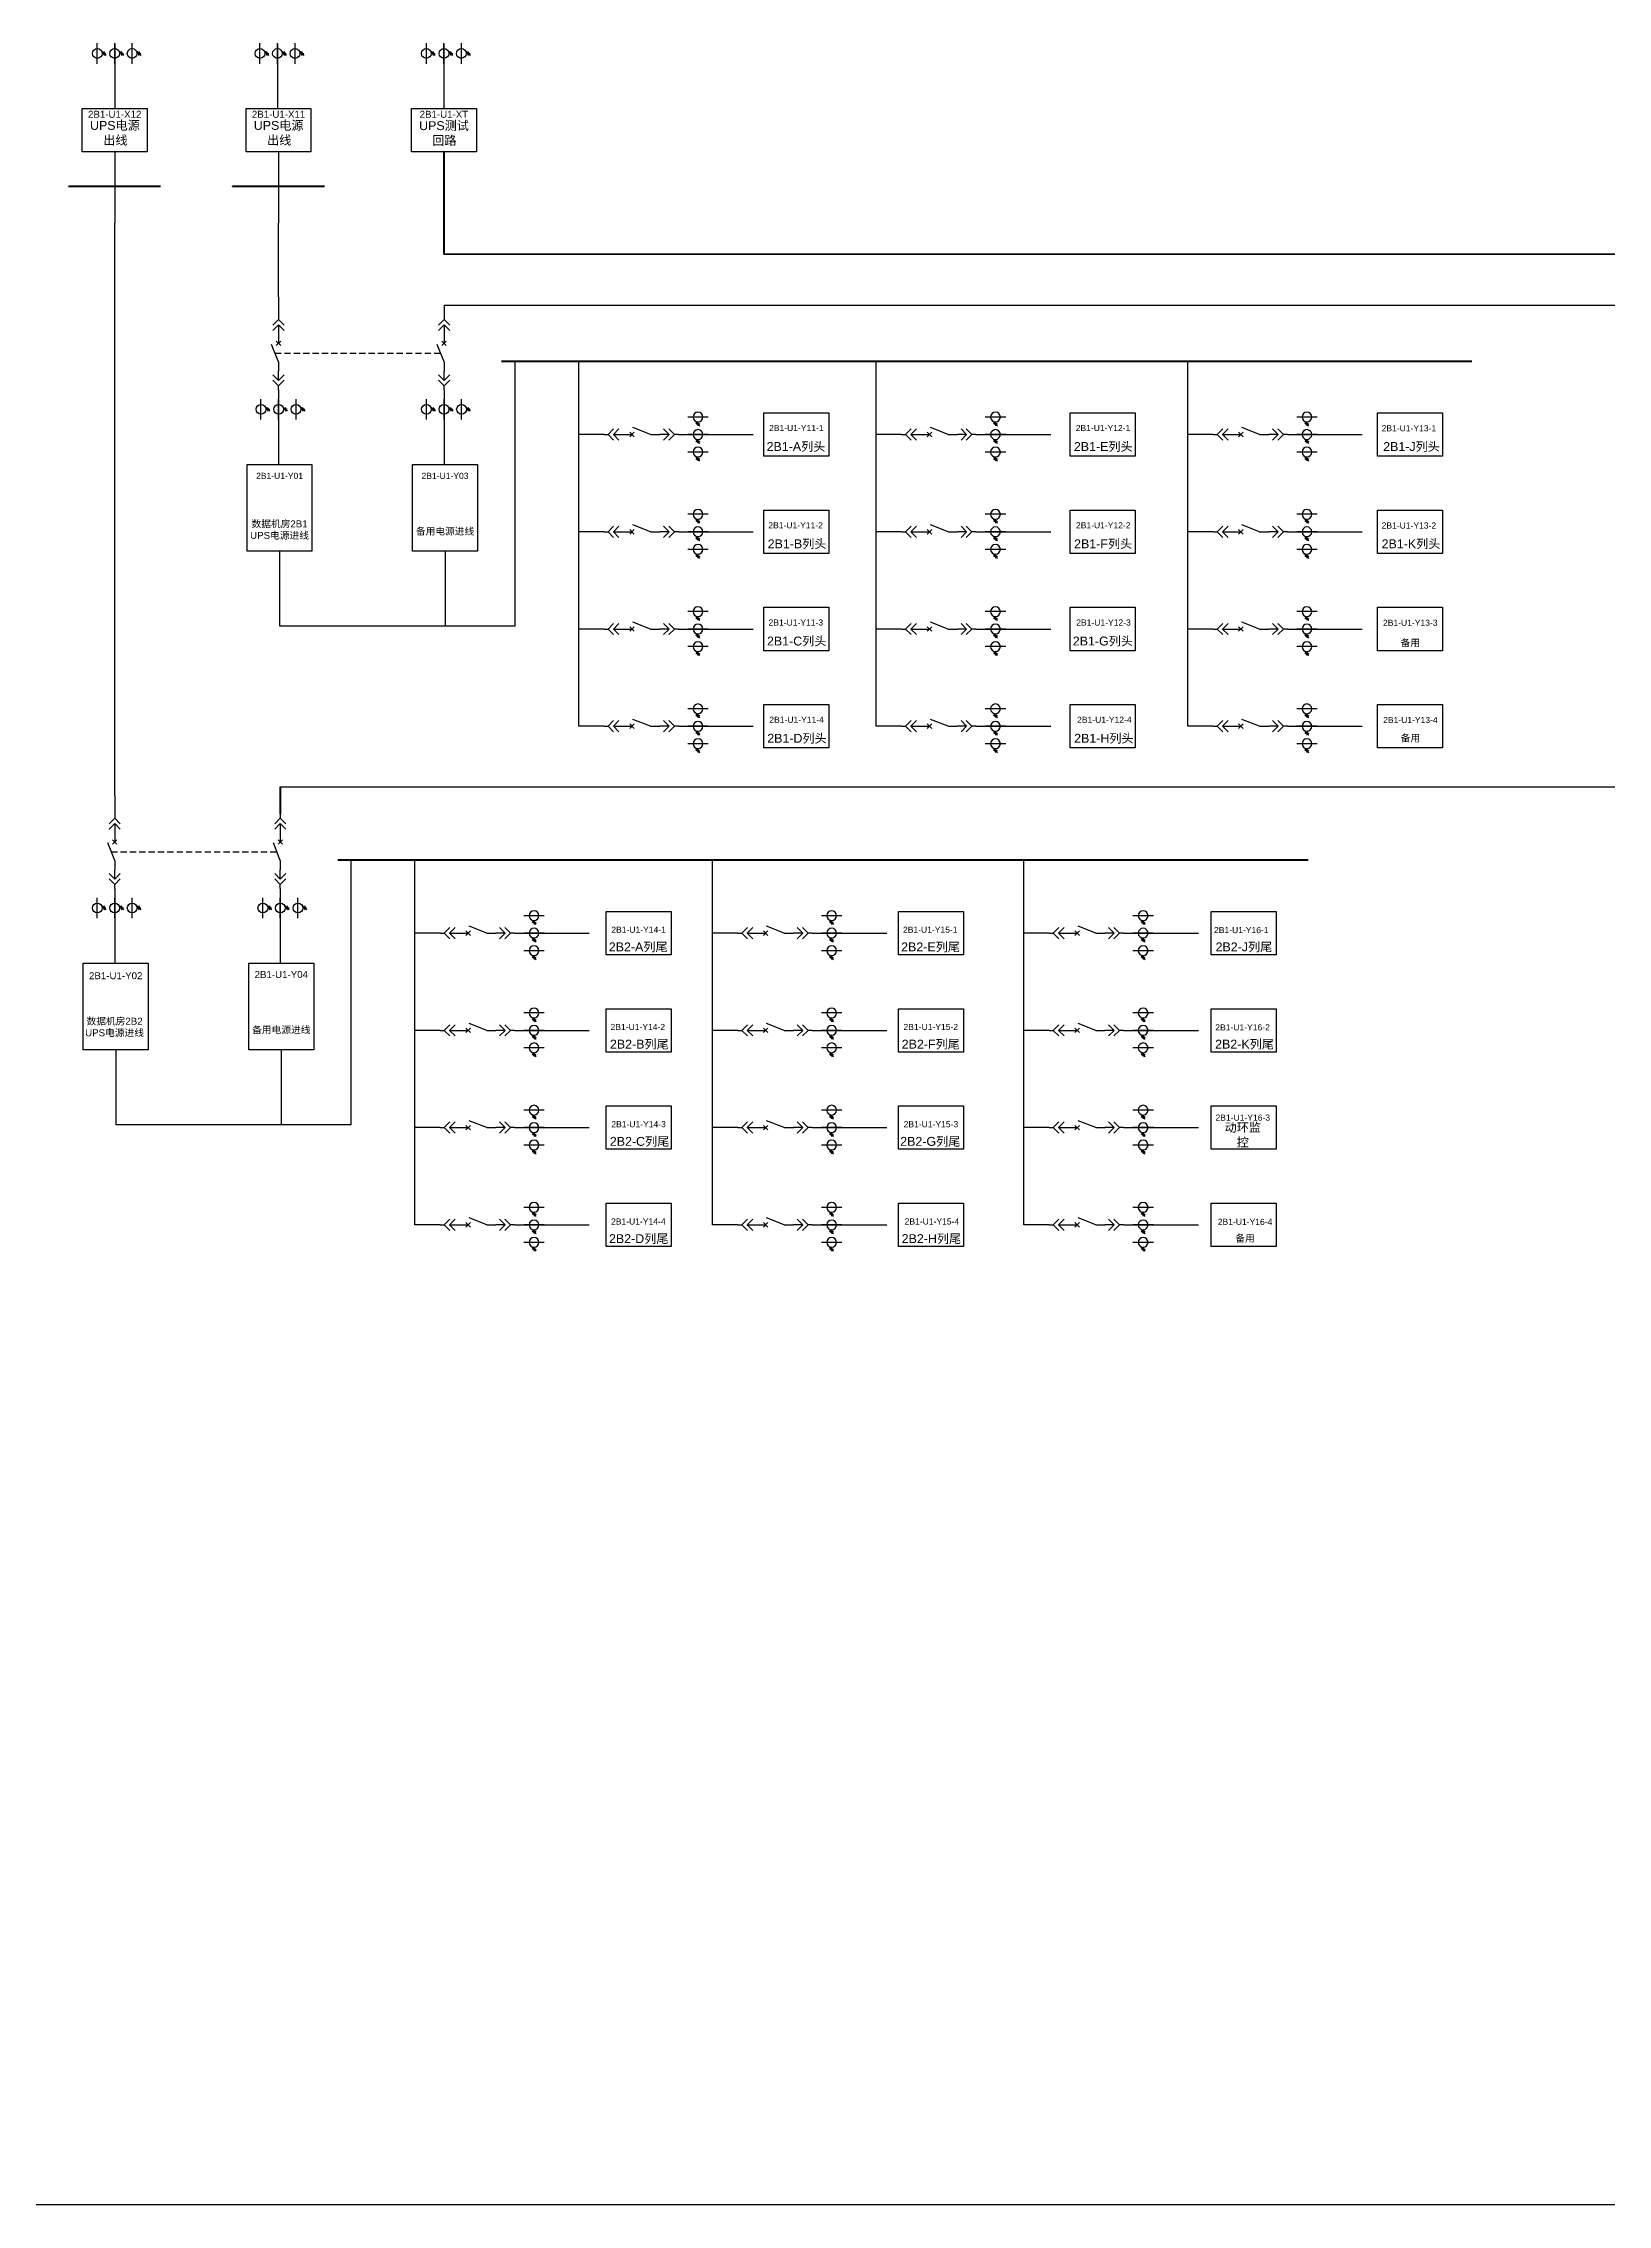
# Model space of a CAD drawing. Header units: millimetres. Extents: x 18 to 364, y 18 to 346.
# Drawn here: x 97.4 to 222.8, y 18.4 to 191.7 of the extents above; entities that cross this region are included whole.
import ezdxf
from ezdxf.enums import TextEntityAlignment as Align

# ---------------------------------------------------------------- set-up
doc = ezdxf.new("R2010")
doc.units = ezdxf.units.MM
doc.linetypes.add('HIDDEN', pattern=[0.375, 0.25, -0.125])
doc.styles.get("Standard").update_dxf_attribs({"font": 'arial.ttf'})

# ---------------------------------------------------------------- blocks, each defined once
blk = doc.blocks.new('A$C03DD39B5')
for p, q in [((417, 475), (283, 392)), ((417, 422), (283, 339)), ((350, 333), (350, 467))]:
    blk.add_line(p, q)
blk.add_lwpolyline([(700, 167), (0, 167)])
blk.add_circle((350, 167), 167)
blk = doc.blocks.new('DYDQAA05')
at = {"color": 0}
blk.add_lwpolyline([(0, 0), (0, -7)], dxfattribs=at)
blk = doc.blocks.new('DYDQAA03')
at = {"color": 0}
for points in [[(0, 0), (0, -1.5)], [(-2.12, -3.62), (0, -1.5)], [(-2.12, -5.62), (0, -3.5)], [(2.12, -3.62), (0, -1.5)], [(2.12, -5.62), (0, -3.5)], [(0, -3.5), (0, -7)]]:
    blk.add_lwpolyline(points, dxfattribs=at)
blk = doc.blocks.new('DYDQAA09')
at = {"color": 0}
blk.add_lwpolyline([(0, 0), (0, -3.5)], dxfattribs=at)
blk.add_lwpolyline([(0, 0), (0, -3.5)], dxfattribs=at)
blk.add_lwpolyline([(0, 0), (0, -3.5)], dxfattribs=at)
blk.add_lwpolyline([(0, 0), (0, -3.5)], dxfattribs=at)
blk.add_lwpolyline([(0, 0), (0, -3.5)], dxfattribs=at)
blk.add_lwpolyline([(0, 0), (0, -3.5)], dxfattribs=at)
blk.add_lwpolyline([(0, 0), (0, -3.5)], dxfattribs=at)
blk.add_lwpolyline([(0, 0), (0, -3.5)], dxfattribs=at)
blk.add_lwpolyline([(0, 0), (0, -3.5)], dxfattribs=at)
blk = doc.blocks.new('DYDQ0201')
at = {"color": 0}
for points in [[(0.86, -0.86), (-0.86, 0.86)], [(-0.86, -0.86), (0.86, 0.86)], [(0, -7), (-2.61, -0.37)]]:
    blk.add_lwpolyline(points, dxfattribs=at)
blk = doc.blocks.new('DYDQAA04')
at = {"color": 0}
for points in [[(0, -3.5), (0, 0)], [(-2.12, -1.38), (0, -3.5)], [(-2.12, -3.38), (0, -5.5)], [(2.12, -1.38), (0, -3.5)], [(2.12, -3.38), (0, -5.5)], [(0, -7), (0, -5.5)]]:
    blk.add_lwpolyline(points, dxfattribs=at)

msp = doc.modelspace()

# ---------------------------------------------------------------- linework, layer by layer
for p, q in [((103.1, 191.7, 31.5), (103.1, 190.06, 31.5)), ((116.15, 191.7, 31.5), (116.15, 190.06, 31.5)), ((129.5, 191.7, 31.5), (129.5, 190.06, 31.5)), ((103.1, 190.06, 31.5), (103.1, 186.5, 31.5)), ((116.15, 190.06, 31.5), (116.15, 186.5, 31.5)), ((129.5, 190.06, 31.5), (129.5, 186.5, 31.5)), ((103.1, 183.02, 31.5), (103.1, 177.3, 31.5)), ((116.24, 183.02, 0.01), (116.24, 177.3, 0.01)), ((103.1, 131.41, -2413.34), (103.1, 177.3, -1351.78)), ((116.24, 171.39, -2766.54), (116.24, 177.3, -1383.27)), ((135.21, 145.01, -125.27), (135.21, 166.23)), ((140.31, 152.56, -345.82), (140.31, 166.23)), ((164.17, 152.56, -345.82), (164.17, 166.23)), ((189.14, 152.56, -345.82), (189.14, 166.23)), ((116.24, 163.15, -565.33), (116.24, 161.52, -565.33)), ((116.24, 161.52, -565.33), (116.24, 157.95, -565.33)), ((142.34, 160.36, -1729.1), (140.31, 160.36, -1037.46)), ((149.09, 160.36, 472.12), (150.73, 160.36, 472.12)), ((150.73, 160.36, 472.12), (154.29, 160.36, 472.12)), ((166.2, 160.36, -1729.1), (164.17, 160.36, -1037.46)), ((172.95, 160.36, 472.12), (174.59, 160.36, 472.12)), ((174.59, 160.36, 472.12), (178.16, 160.36, 472.12)), ((191.18, 160.36, -1729.1), (189.14, 160.36, -1037.46)), ((197.93, 160.36, 472.12), (199.57, 160.36, 472.12)), ((199.57, 160.36, 472.12), (203.13, 160.36, 472.12)), ((116.32, 151, -596.82), (116.32, 145.01, -125.27)), ((142.34, 152.56, -345.82), (140.31, 152.56, -345.82)), ((140.31, 144.76, 345.82), (140.31, 152.56, -345.82)), ((149.09, 152.56, 1855.4), (150.73, 152.56, 1855.4)), ((150.73, 152.56, 1855.4), (154.29, 152.56, 1855.4)), ((166.2, 152.56, -345.82), (164.17, 152.56, -345.82)), ((164.17, 144.76, 345.82), (164.17, 152.56, -345.82)), ((172.95, 152.56, 1855.4), (174.59, 152.56, 1855.4)), ((174.59, 152.56, 1855.4), (178.16, 152.56, 1855.4)), ((191.18, 152.56, -345.82), (189.14, 152.56, -345.82)), ((189.14, 144.76, 345.82), (189.14, 152.56, -345.82)), ((197.93, 152.56, 1855.4), (199.57, 152.56, 1855.4)), ((199.57, 152.56, 1855.4), (203.13, 152.56, 1855.4)), ((116.32, 145.01, -125.27), (135.21, 145.01, -125.27)), ((142.34, 144.76, 345.82), (140.31, 144.76, 345.82)), ((140.31, 136.96, 1037.46), (140.31, 144.76, 345.82)), ((149.09, 144.76, 2547.03), (150.73, 144.76, 2547.03)), ((150.73, 144.76, 2547.03), (154.29, 144.76, 2547.03)), ((166.2, 144.76, 345.82), (164.17, 144.76, 345.82)), ((164.17, 136.96, 1037.46), (164.17, 144.76, 345.82)), ((172.95, 144.76, 2547.03), (174.59, 144.76, 2547.03)), ((174.59, 144.76, 2547.03), (178.16, 144.76, 2547.03)), ((191.18, 144.76, 345.82), (189.14, 144.76, 345.82)), ((189.14, 136.96, 1037.46), (189.14, 144.76, 345.82)), ((197.93, 144.76, 2547.03), (199.57, 144.76, 2547.03)), ((199.57, 144.76, 2547.03), (203.13, 144.76, 2547.03)), ((142.34, 136.96, 1037.46), (140.31, 136.96, 1037.46)), ((149.09, 136.96, 3238.67), (150.73, 136.96, 3238.67)), ((150.73, 136.96, 3238.67), (154.29, 136.96, 3238.67)), ((166.2, 136.96, 1037.46), (164.17, 136.96, 1037.46)), ((172.95, 136.96, 3238.67), (174.59, 136.96, 3238.67)), ((174.59, 136.96, 3238.67), (178.16, 136.96, 3238.67)), ((191.18, 136.96, 1037.46), (189.14, 136.96, 1037.46)), ((197.93, 136.96, 3238.67), (199.57, 136.96, 3238.67)), ((199.57, 136.96, 3238.67), (203.13, 136.96, 3238.67)), ((122.07, 105.02, 227.93), (122.07, 126.24, 353.2)), ((127.17, 112.57, 7.38), (127.17, 126.24, 353.2)), ((151.03, 112.57, 7.38), (151.03, 126.24, 353.2)), ((176.01, 112.57, 7.38), (176.01, 126.24, 353.2)), ((103.1, 123.17, -212.13), (103.1, 121.53, -212.13)), ((103.1, 121.53, -212.13), (103.1, 117.96, -212.13)), ((129.2, 120.37, -1375.9), (127.17, 120.37, -684.26)), ((135.95, 120.37, 825.32), (137.59, 120.37, 825.32)), ((137.59, 120.37, 825.32), (141.16, 120.37, 825.32)), ((153.07, 120.37, -1375.9), (151.03, 120.37, -684.26)), ((159.82, 120.37, 825.32), (161.46, 120.37, 825.32)), ((161.46, 120.37, 825.32), (165.02, 120.37, 825.32)), ((178.04, 120.37, -1375.9), (176.01, 120.37, -684.26)), ((184.79, 120.37, 825.32), (186.43, 120.37, 825.32)), ((186.43, 120.37, 825.32), (190, 120.37, 825.32)), ((103.18, 111.01, -243.62), (103.18, 105.02, 227.93)), ((129.2, 112.57, 7.38), (127.17, 112.57, 7.38)), ((127.17, 104.77, 699.02), (127.17, 112.57, 7.38)), ((135.95, 112.57, 2208.59), (137.59, 112.57, 2208.59)), ((137.59, 112.57, 2208.59), (141.16, 112.57, 2208.59)), ((153.07, 112.57, 7.38), (151.03, 112.57, 7.38)), ((151.03, 104.77, 699.02), (151.03, 112.57, 7.38)), ((159.82, 112.57, 2208.59), (161.46, 112.57, 2208.59)), ((161.46, 112.57, 2208.59), (165.02, 112.57, 2208.59)), ((178.04, 112.57, 7.38), (176.01, 112.57, 7.38)), ((176.01, 104.77, 699.02), (176.01, 112.57, 7.38)), ((184.79, 112.57, 2208.59), (186.43, 112.57, 2208.59)), ((186.43, 112.57, 2208.59), (190, 112.57, 2208.59)), ((103.18, 105.02, 227.93), (122.07, 105.02, 227.93)), ((129.2, 104.77, 699.02), (127.17, 104.77, 699.02)), ((127.17, 96.97, 1390.66), (127.17, 104.77, 699.02)), ((135.95, 104.77, 2900.23), (137.59, 104.77, 2900.23)), ((137.59, 104.77, 2900.23), (141.16, 104.77, 2900.23)), ((153.07, 104.77, 699.02), (151.03, 104.77, 699.02)), ((151.03, 96.97, 1390.66), (151.03, 104.77, 699.02)), ((159.82, 104.77, 2900.23), (161.46, 104.77, 2900.23)), ((161.46, 104.77, 2900.23), (165.02, 104.77, 2900.23)), ((178.04, 104.77, 699.02), (176.01, 104.77, 699.02)), ((176.01, 96.97, 1390.66), (176.01, 104.77, 699.02)), ((184.79, 104.77, 2900.23), (186.43, 104.77, 2900.23)), ((186.43, 104.77, 2900.23), (190, 104.77, 2900.23)), ((129.2, 96.97, 1390.66), (127.17, 96.97, 1390.66)), ((135.95, 96.97, 3591.87), (137.59, 96.97, 3591.87)), ((137.59, 96.97, 3591.87), (141.16, 96.97, 3591.87)), ((153.07, 96.97, 1390.66), (151.03, 96.97, 1390.66)), ((159.82, 96.97, 3591.87), (161.46, 96.97, 3591.87)), ((161.46, 96.97, 3591.87), (165.02, 96.97, 3591.87)), ((178.04, 96.97, 1390.66), (176.01, 96.97, 1390.66)), ((184.79, 96.97, 3591.87), (186.43, 96.97, 3591.87)), ((186.43, 96.97, 3591.87), (190, 96.97, 3591.87))]:
    msp.add_line(p, q)
at = {"color": 1, "lineweight": 40}
for p, q in [((129.5, 183.02, -1.01), (129.5, 174.83, -2075.92)), ((134.12, 166.23), (211.93, 166.23)), ((120.98, 126.24, 353.2), (198.8, 126.24, 353.2))]:
    msp.add_line(p, q, dxfattribs=at)
at = {"color": 1, "lineweight": 35}
msp.add_line((129.5, 174.83, -2075.92), (349.08, 174.83, -2075.92), dxfattribs=at)
at = {"color": 5}
for p, q in [((129.51, 170.74, -4811), (129.51, 169.9, -2766.54)), ((129.51, 163.15, -565.33), (129.51, 161.52, -565.33)), ((129.51, 161.52, -565.33), (129.51, 157.95, -565.33)), ((129.59, 151, -596.82), (129.59, 145.01, -125.27)), ((116.38, 123.17, 1392.26), (116.38, 121.53, 1392.26)), ((116.38, 121.53, 1392.26), (116.38, 117.96, 1392.26)), ((116.46, 111.01, 1360.77), (116.46, 105.02, 1832.32))]:
    msp.add_line(p, q, dxfattribs=at)
at = {"color": 5, "lineweight": 30}
for p, q in [((129.51, 170.74, -3788.77), (268.86, 170.74, -14728.2)), ((116.38, 132.09, -3545.05), (226.25, 132.09, -24795.02))]:
    msp.add_line(p, q, dxfattribs=at)
at = {"linetype": 'HIDDEN', "ltscale": 2}
for p, q in [((115.96, 166.88, -2766.54), (129.24, 166.88, -2766.54)), ((102.82, 126.89, -808.96), (116.1, 126.89, -808.96))]:
    msp.add_line(p, q, dxfattribs=at)
at = {"color": 5, "lineweight": 40}
msp.add_line((116.38, 132.09, -3545.05), (116.38, 129.91, -808.96), dxfattribs=at)
at = {"color": 1, "lineweight": 30, "ltscale": 0.002916}
msp.add_lwpolyline([(18.25, 346.29), (364.33, 346.29), (364.33, 18.38), (18.25, 18.38)], close=True, dxfattribs=at)
for points, elevation in [([(100.5, 186.5), (105.7, 186.5), (105.7, 183.02), (100.5, 183.02)], 31.5), ([(113.63, 186.5), (118.84, 186.5), (118.84, 183.02), (113.63, 183.02)], 0.01), ([(155.15, 162.1), (160.36, 162.1), (160.36, 158.62), (155.15, 158.62)], 472.12), ([(179.71, 162.1), (184.92, 162.1), (184.92, 158.62), (179.71, 158.62)], 472.12), ([(204.37, 162.1), (209.57, 162.1), (209.57, 158.62), (204.37, 158.62)], 472.12), ([(113.71, 157.95), (118.92, 157.95), (118.92, 151), (113.71, 151)], -596.82), ([(155.15, 154.3), (160.36, 154.3), (160.36, 150.82), (155.15, 150.82)], 472.12), ([(179.71, 154.3), (184.92, 154.3), (184.92, 150.82), (179.71, 150.82)], 472.12), ([(204.37, 154.3), (209.57, 154.3), (209.57, 150.82), (204.37, 150.82)], 472.12), ([(155.15, 146.5), (160.36, 146.5), (160.36, 143.02), (155.15, 143.02)], 472.12), ([(179.71, 146.5), (184.92, 146.5), (184.92, 143.02), (179.71, 143.02)], 472.12), ([(204.37, 146.5), (209.57, 146.5), (209.57, 143.02), (204.37, 143.02)], 472.12), ([(155.15, 138.7), (160.36, 138.7), (160.36, 135.22), (155.15, 135.22)], 472.12), ([(179.71, 138.7), (184.92, 138.7), (184.92, 135.22), (179.71, 135.22)], 472.12), ([(204.37, 138.7), (209.57, 138.7), (209.57, 135.22), (204.37, 135.22)], 472.12), ([(142.51, 122.11), (147.71, 122.11), (147.71, 118.63), (142.51, 118.63)], 825.32), ([(165.95, 122.11), (171.16, 122.11), (171.16, 118.63), (165.95, 118.63)], 825.32), ([(191.02, 122.11), (196.23, 122.11), (196.23, 118.63), (191.02, 118.63)], 825.32), ([(100.58, 117.96), (105.79, 117.96), (105.79, 111.01), (100.58, 111.01)], -243.62), ([(142.51, 114.31), (147.71, 114.31), (147.71, 110.83), (142.51, 110.83)], 825.32), ([(165.95, 114.31), (171.16, 114.31), (171.16, 110.83), (165.95, 110.83)], 825.32), ([(191.02, 114.31), (196.23, 114.31), (196.23, 110.83), (191.02, 110.83)], 2208.59), ([(142.51, 106.51), (147.71, 106.51), (147.71, 103.03), (142.51, 103.03)], 825.32), ([(165.95, 106.51), (171.16, 106.51), (171.16, 103.03), (165.95, 103.03)], 825.32), ([(191.02, 106.51), (196.23, 106.51), (196.23, 103.03), (191.02, 103.03)], 2208.59), ([(142.51, 98.71), (147.71, 98.71), (147.71, 95.23), (142.51, 95.23)], 825.32), ([(165.95, 98.71), (171.16, 98.71), (171.16, 95.23), (165.95, 95.23)], 825.32), ([(191.02, 98.71), (196.23, 98.71), (196.23, 95.23), (191.02, 95.23)], 2208.59)]:
    msp.add_lwpolyline(points, close=True, dxfattribs=dict(elevation=elevation))
at = {"color": 1, "elevation": -1.01}
msp.add_lwpolyline([(126.89, 186.5), (132.1, 186.5), (132.1, 183.02), (126.89, 183.02)], close=True, dxfattribs=at)
at = {"color": 1, "lineweight": 40, "ltscale": 100}
for points, elevation in [([(106.78, 180.26), (99.42, 180.26), (99.42, 180.26)], -10469.52), ([(119.92, 180.26), (112.55, 180.26), (112.55, 180.26)], -10501.01)]:
    msp.add_lwpolyline(points, dxfattribs=dict(at, elevation=elevation))
at = {"color": 5}
for points, elevation in [([(126.98, 157.95), (132.19, 157.95), (132.19, 151), (126.98, 151)], -596.82), ([(113.86, 117.96), (119.07, 117.96), (119.07, 111.01), (113.86, 111.01)], 1360.77)]:
    msp.add_lwpolyline(points, close=True, dxfattribs=dict(at, elevation=elevation))

# ---------------------------------------------------------------- block references
at = {"linetype": 'Continuous', "yscale": 0.002338875, "zscale": 0.002338875}
for p, xscale, rotation in [((101.31, 191.74, 31.5), 0.002338875, 270), ((102.71, 191.74, 31.5), 0.002338875, 270), ((104.11, 191.74, 31.5), 0.002338875, 270), ((114.36, 191.74, 31.5), 0.002338875, 270), ((115.76, 191.74, 31.5), 0.002338875, 270), ((117.17, 191.74, 31.5), 0.002338875, 270), ((127.7, 191.74, 31.5), 0.002338875, 270), ((129.11, 191.74, 31.5), 0.002338875, 270), ((130.51, 191.74, 31.5), 0.002338875, 270), ((114.44, 163.2, -565.33), 0.002338875, 270), ((115.85, 163.2, -565.33), 0.002338875, 270), ((117.25, 163.2, -565.33), 0.002338875, 270), ((149.05, 162.15, 472.12), -0.002338875, 180), ((172.91, 162.15, 472.12), -0.002338875, 180), ((197.88, 162.15, 472.12), -0.002338875, 180), ((149.05, 160.75, 472.12), -0.002338875, 180), ((172.91, 160.75, 472.12), -0.002338875, 180), ((197.88, 160.75, 472.12), -0.002338875, 180), ((149.05, 159.34, 472.12), -0.002338875, 180), ((172.91, 159.34, 472.12), -0.002338875, 180), ((197.88, 159.34, 472.12), -0.002338875, 180), ((149.05, 154.35, 1855.4), -0.002338875, 180), ((172.91, 154.35, 1855.4), -0.002338875, 180), ((197.88, 154.35, 1855.4), -0.002338875, 180), ((149.05, 152.95, 1855.4), -0.002338875, 180), ((172.91, 152.95, 1855.4), -0.002338875, 180), ((197.88, 152.95, 1855.4), -0.002338875, 180), ((149.05, 151.54, 1855.4), -0.002338875, 180), ((172.91, 151.54, 1855.4), -0.002338875, 180), ((197.88, 151.54, 1855.4), -0.002338875, 180), ((149.05, 146.55, 2547.03), -0.002338875, 180), ((172.91, 146.55, 2547.03), -0.002338875, 180), ((197.88, 146.55, 2547.03), -0.002338875, 180), ((149.05, 145.15, 2547.03), -0.002338875, 180), ((172.91, 145.15, 2547.03), -0.002338875, 180), ((197.88, 145.15, 2547.03), -0.002338875, 180), ((149.05, 143.74, 2547.03), -0.002338875, 180), ((172.91, 143.74, 2547.03), -0.002338875, 180), ((197.88, 143.74, 2547.03), -0.002338875, 180), ((149.05, 138.75, 3238.67), -0.002338875, 180), ((172.91, 138.75, 3238.67), -0.002338875, 180), ((197.88, 138.75, 3238.67), -0.002338875, 180), ((149.05, 137.35, 3238.67), -0.002338875, 180), ((172.91, 137.35, 3238.67), -0.002338875, 180), ((197.88, 137.35, 3238.67), -0.002338875, 180), ((149.05, 135.95, 3238.67), -0.002338875, 180), ((172.91, 135.95, 3238.67), -0.002338875, 180), ((197.88, 135.95, 3238.67), -0.002338875, 180), ((101.31, 123.21, -212.13), 0.002338875, 270), ((102.71, 123.21, -212.13), 0.002338875, 270), ((104.11, 123.21, -212.13), 0.002338875, 270), ((135.91, 122.16, 825.32), -0.002338875, 180), ((159.77, 122.16, 825.32), -0.002338875, 180), ((184.75, 122.16, 825.32), -0.002338875, 180), ((135.91, 120.76, 825.32), -0.002338875, 180), ((159.77, 120.76, 825.32), -0.002338875, 180), ((184.75, 120.76, 825.32), -0.002338875, 180), ((135.91, 119.35, 825.32), -0.002338875, 180), ((159.77, 119.35, 825.32), -0.002338875, 180), ((184.75, 119.35, 825.32), -0.002338875, 180), ((135.91, 114.36, 2208.59), -0.002338875, 180), ((135.91, 112.96, 2208.59), -0.002338875, 180), ((159.77, 114.36, 2208.59), -0.002338875, 180), ((159.77, 112.96, 2208.59), -0.002338875, 180), ((184.75, 114.36, 2208.59), -0.002338875, 180), ((184.75, 112.96, 2208.59), -0.002338875, 180), ((135.91, 111.56, 2208.59), -0.002338875, 180), ((159.77, 111.56, 2208.59), -0.002338875, 180), ((184.75, 111.56, 2208.59), -0.002338875, 180), ((135.91, 106.56, 2900.23), -0.002338875, 180), ((159.77, 106.56, 2900.23), -0.002338875, 180), ((184.75, 106.56, 2900.23), -0.002338875, 180), ((135.91, 105.16, 2900.23), -0.002338875, 180), ((159.77, 105.16, 2900.23), -0.002338875, 180), ((184.75, 105.16, 2900.23), -0.002338875, 180), ((135.91, 103.76, 2900.23), -0.002338875, 180), ((159.77, 103.76, 2900.23), -0.002338875, 180), ((184.75, 103.76, 2900.23), -0.002338875, 180), ((135.91, 98.76, 3591.87), -0.002338875, 180), ((135.91, 97.36, 3591.87), -0.002338875, 180), ((159.77, 98.76, 3591.87), -0.002338875, 180), ((159.77, 97.36, 3591.87), -0.002338875, 180), ((184.75, 98.76, 3591.87), -0.002338875, 180), ((184.75, 97.36, 3591.87), -0.002338875, 180), ((135.91, 95.96, 3591.87), -0.002338875, 180), ((159.77, 95.96, 3591.87), -0.002338875, 180), ((184.75, 95.96, 3591.87), -0.002338875, 180)]:
    msp.add_blockref('A$C03DD39B5', p, dxfattribs=dict(at, xscale=xscale, rotation=rotation))
at = {"xscale": 0.2128954749704126, "yscale": 0.2128954749704126, "zscale": 0.2128954749704126}
for name, p in [('DYDQAA03', (116.24, 169.9, -2766.54)), ('DYDQAA05', (116.24, 171.39, -2766.54)), ('DYDQAA09', (116.24, 168.41, -2766.54)), ('DYDQ0201', (116.24, 167.67, -2766.54)), ('DYDQAA04', (116.24, 165.43, -2766.54)), ('DYDQAA09', (116.24, 166.18, -2766.54)), ('DYDQAA09', (116.24, 163.94, -2766.54)), ('DYDQAA05', (103.1, 131.41, -2413.34)), ('DYDQAA03', (103.1, 129.91, -2413.34)), ('DYDQAA09', (103.1, 128.42, -2413.34)), ('DYDQ0201', (103.1, 127.68, -2413.34)), ('DYDQAA04', (103.1, 125.44, -2413.34)), ('DYDQAA09', (103.1, 126.19, -2413.34)), ('DYDQAA09', (103.1, 123.95, -2413.34))]:
    msp.add_blockref(name, p, dxfattribs=at)
at = {"color": 5, "xscale": 0.2128954749704126, "yscale": 0.2128954749704126, "zscale": 0.2128954749704126}
for name, p in [('DYDQAA03', (129.51, 169.9, -2766.54)), ('DYDQAA09', (129.51, 168.41, -2766.54)), ('DYDQ0201', (129.51, 167.67, -2766.54)), ('DYDQAA04', (129.51, 165.43, -2766.54)), ('DYDQAA09', (129.51, 166.18, -2766.54)), ('DYDQAA09', (129.51, 163.94, -2766.54)), ('DYDQAA03', (116.38, 129.91, -808.96)), ('DYDQAA09', (116.38, 128.42, -808.96)), ('DYDQ0201', (116.38, 127.68, -808.96)), ('DYDQAA04', (116.38, 125.44, -808.96)), ('DYDQAA09', (116.38, 126.19, -808.96)), ('DYDQAA09', (116.38, 123.95, -808.96))]:
    msp.add_blockref(name, p, dxfattribs=at)
at = {"color": 5, "linetype": 'Continuous', "xscale": 0.002338875, "yscale": 0.002338875, "zscale": 0.002338875, "rotation": 270}
for p in [(127.71, 163.2, -565.33), (129.12, 163.2, -565.33), (130.52, 163.2, -565.33), (114.59, 123.21, 1392.26), (115.99, 123.21, 1392.26), (117.4, 123.21, 1392.26)]:
    msp.add_blockref('A$C03DD39B5', p, dxfattribs=at)
at = {"xscale": -0.2128954749704126, "yscale": 0.2128954749704126, "zscale": 0.2128954749704126, "rotation": 90}
for name, p in [('DYDQAA03', (142.34, 160.36, -1729.1)), ('DYDQAA09', (143.83, 160.36, -1729.1)), ('DYDQ0201', (144.58, 160.36, -1729.1)), ('DYDQAA09', (146.07, 160.36, -1729.1)), ('DYDQAA04', (146.81, 160.36, -1729.1)), ('DYDQAA09', (148.3, 160.36, -1729.1)), ('DYDQAA03', (166.2, 160.36, -1729.1)), ('DYDQAA09', (167.69, 160.36, -1729.1)), ('DYDQ0201', (168.44, 160.36, -1729.1)), ('DYDQAA09', (169.93, 160.36, -1729.1)), ('DYDQAA04', (170.67, 160.36, -1729.1)), ('DYDQAA09', (172.16, 160.36, -1729.1)), ('DYDQAA03', (191.18, 160.36, -1729.1)), ('DYDQAA09', (192.67, 160.36, -1729.1)), ('DYDQ0201', (193.41, 160.36, -1729.1)), ('DYDQAA09', (194.9, 160.36, -1729.1)), ('DYDQAA04', (195.65, 160.36, -1729.1)), ('DYDQAA09', (197.14, 160.36, -1729.1)), ('DYDQAA03', (142.34, 152.56, -345.82)), ('DYDQ0201', (144.58, 152.56, -345.82)), ('DYDQAA04', (146.81, 152.56, -345.82)), ('DYDQAA03', (166.2, 152.56, -345.82)), ('DYDQ0201', (168.44, 152.56, -345.82)), ('DYDQAA04', (170.67, 152.56, -345.82)), ('DYDQAA03', (191.18, 152.56, -345.82)), ('DYDQ0201', (193.41, 152.56, -345.82)), ('DYDQAA04', (195.65, 152.56, -345.82)), ('DYDQAA09', (143.83, 152.56, -345.82)), ('DYDQAA09', (146.07, 152.56, -345.82)), ('DYDQAA09', (148.3, 152.56, -345.82)), ('DYDQAA09', (167.69, 152.56, -345.82)), ('DYDQAA09', (169.93, 152.56, -345.82)), ('DYDQAA09', (172.16, 152.56, -345.82)), ('DYDQAA09', (192.67, 152.56, -345.82)), ('DYDQAA09', (194.9, 152.56, -345.82)), ('DYDQAA09', (197.14, 152.56, -345.82)), ('DYDQAA03', (142.34, 144.76, 345.82)), ('DYDQAA09', (143.83, 144.76, 345.82)), ('DYDQ0201', (144.58, 144.76, 345.82)), ('DYDQAA09', (146.07, 144.76, 345.82)), ('DYDQAA04', (146.81, 144.76, 345.82)), ('DYDQAA09', (148.3, 144.76, 345.82)), ('DYDQAA03', (166.2, 144.76, 345.82)), ('DYDQAA09', (167.69, 144.76, 345.82)), ('DYDQ0201', (168.44, 144.76, 345.82)), ('DYDQAA09', (169.93, 144.76, 345.82)), ('DYDQAA04', (170.67, 144.76, 345.82)), ('DYDQAA09', (172.16, 144.76, 345.82)), ('DYDQAA03', (191.18, 144.76, 345.82)), ('DYDQAA09', (192.67, 144.76, 345.82)), ('DYDQ0201', (193.41, 144.76, 345.82)), ('DYDQAA09', (194.9, 144.76, 345.82)), ('DYDQAA04', (195.65, 144.76, 345.82)), ('DYDQAA09', (197.14, 144.76, 345.82)), ('DYDQAA03', (142.34, 136.96, 1037.46)), ('DYDQ0201', (144.58, 136.96, 1037.46)), ('DYDQAA04', (146.81, 136.96, 1037.46)), ('DYDQAA03', (166.2, 136.96, 1037.46)), ('DYDQ0201', (168.44, 136.96, 1037.46)), ('DYDQAA04', (170.67, 136.96, 1037.46)), ('DYDQAA03', (191.18, 136.96, 1037.46)), ('DYDQ0201', (193.41, 136.96, 1037.46)), ('DYDQAA04', (195.65, 136.96, 1037.46)), ('DYDQAA09', (143.83, 136.96, 1037.46)), ('DYDQAA09', (146.07, 136.96, 1037.46)), ('DYDQAA09', (148.3, 136.96, 1037.46)), ('DYDQAA09', (167.69, 136.96, 1037.46)), ('DYDQAA09', (169.93, 136.96, 1037.46)), ('DYDQAA09', (172.16, 136.96, 1037.46)), ('DYDQAA09', (192.67, 136.96, 1037.46)), ('DYDQAA09', (194.9, 136.96, 1037.46)), ('DYDQAA09', (197.14, 136.96, 1037.46)), ('DYDQAA03', (129.2, 120.37, -1375.9)), ('DYDQAA09', (130.69, 120.37, -1375.9)), ('DYDQ0201', (131.44, 120.37, -1375.9)), ('DYDQAA09', (132.93, 120.37, -1375.9)), ('DYDQAA04', (133.67, 120.37, -1375.9)), ('DYDQAA09', (135.17, 120.37, -1375.9)), ('DYDQAA03', (153.07, 120.37, -1375.9)), ('DYDQAA09', (154.56, 120.37, -1375.9)), ('DYDQ0201', (155.3, 120.37, -1375.9)), ('DYDQAA09', (156.79, 120.37, -1375.9)), ('DYDQAA04', (157.54, 120.37, -1375.9)), ('DYDQAA09', (159.03, 120.37, -1375.9)), ('DYDQAA03', (178.04, 120.37, -1375.9)), ('DYDQAA09', (179.53, 120.37, -1375.9)), ('DYDQ0201', (180.28, 120.37, -1375.9)), ('DYDQAA09', (181.77, 120.37, -1375.9)), ('DYDQAA04', (182.51, 120.37, -1375.9)), ('DYDQAA09', (184, 120.37, -1375.9)), ('DYDQAA03', (129.2, 112.57, 7.38)), ('DYDQ0201', (131.44, 112.57, 7.38)), ('DYDQAA04', (133.67, 112.57, 7.38)), ('DYDQAA03', (153.07, 112.57, 7.38)), ('DYDQ0201', (155.3, 112.57, 7.38)), ('DYDQAA04', (157.54, 112.57, 7.38)), ('DYDQAA03', (178.04, 112.57, 7.38)), ('DYDQ0201', (180.28, 112.57, 7.38)), ('DYDQAA04', (182.51, 112.57, 7.38)), ('DYDQAA09', (130.69, 112.57, 7.38)), ('DYDQAA09', (132.93, 112.57, 7.38)), ('DYDQAA09', (135.17, 112.57, 7.38)), ('DYDQAA09', (154.56, 112.57, 7.38)), ('DYDQAA09', (156.79, 112.57, 7.38)), ('DYDQAA09', (159.03, 112.57, 7.38)), ('DYDQAA09', (179.53, 112.57, 7.38)), ('DYDQAA09', (181.77, 112.57, 7.38)), ('DYDQAA09', (184, 112.57, 7.38)), ('DYDQAA03', (129.2, 104.77, 699.02)), ('DYDQAA09', (130.69, 104.77, 699.02)), ('DYDQ0201', (131.44, 104.77, 699.02)), ('DYDQAA09', (132.93, 104.77, 699.02)), ('DYDQAA04', (133.67, 104.77, 699.02)), ('DYDQAA09', (135.17, 104.77, 699.02)), ('DYDQAA03', (153.07, 104.77, 699.02)), ('DYDQAA09', (154.56, 104.77, 699.02)), ('DYDQ0201', (155.3, 104.77, 699.02)), ('DYDQAA09', (156.79, 104.77, 699.02)), ('DYDQAA04', (157.54, 104.77, 699.02)), ('DYDQAA09', (159.03, 104.77, 699.02)), ('DYDQAA03', (178.04, 104.77, 699.02)), ('DYDQAA09', (179.53, 104.77, 699.02)), ('DYDQ0201', (180.28, 104.77, 699.02)), ('DYDQAA09', (181.77, 104.77, 699.02)), ('DYDQAA04', (182.51, 104.77, 699.02)), ('DYDQAA09', (184, 104.77, 699.02)), ('DYDQAA03', (129.2, 96.97, 1390.66)), ('DYDQ0201', (131.44, 96.97, 1390.66)), ('DYDQAA04', (133.67, 96.97, 1390.66)), ('DYDQAA03', (153.07, 96.97, 1390.66)), ('DYDQ0201', (155.3, 96.97, 1390.66)), ('DYDQAA04', (157.54, 96.97, 1390.66)), ('DYDQAA03', (178.04, 96.97, 1390.66)), ('DYDQ0201', (180.28, 96.97, 1390.66)), ('DYDQAA04', (182.51, 96.97, 1390.66)), ('DYDQAA09', (130.69, 96.97, 1390.66)), ('DYDQAA09', (132.93, 96.97, 1390.66)), ('DYDQAA09', (135.17, 96.97, 1390.66)), ('DYDQAA09', (154.56, 96.97, 1390.66)), ('DYDQAA09', (156.79, 96.97, 1390.66)), ('DYDQAA09', (159.03, 96.97, 1390.66)), ('DYDQAA09', (179.53, 96.97, 1390.66)), ('DYDQAA09', (181.77, 96.97, 1390.66)), ('DYDQAA09', (184, 96.97, 1390.66))]:
    msp.add_blockref(name, p, dxfattribs=at)

# ---------------------------------------------------------------- texts
at = {"color": 7, "lineweight": 0}
for s, p in [('2B1-A列头', (157.73, 159.04, 4900.99)), ('2B1-E列头', (182.37, 159.04, 4900.99)), ('2B1-J列头', (207.09, 159.04, 4900.99)), ('2B1-B列头', (157.82, 151.24, 4900.99)), ('2B1-F列头', (182.36, 151.24, 4900.99)), ('2B1-K列头', (207.05, 151.24, 4900.99)), ('2B1-C列头', (157.79, 143.44, 4900.99)), ('2B1-G列头', (182.34, 143.44, -19580.63)), ('2B1-D列头', (157.81, 135.64, 4900.99)), ('2B1-H列头', (182.42, 135.64, -19580.63)), ('2B2-A列尾', (145.08, 118.91, 5254.19)), ('2B2-E列尾', (168.52, 118.91, 5254.19)), ('2B2-J列尾', (193.65, 118.91, 5254.19)), ('2B2-B列尾', (145.17, 111.11, 5254.19)), ('2B2-F列尾', (168.54, 111.11, 5254.19)), ('2B2-K列尾', (193.7, 111.11, 6637.46)), ('2B2-C列尾', (145.19, 103.31, 5254.19)), ('2B2-G列尾', (168.5, 103.31, -19227.44)), ('2B2-D列尾', (145.12, 95.51, 5254.19)), ('2B2-H列尾', (168.59, 95.51, -19227.44))]:
    msp.add_text(s, height=0.713, dxfattribs=at).set_placement(p, align=Align.CENTER)
at = {"width": 5.2091}
for s, insert, char_height, attachment_point in [('\\pxqc;2B1-U1-X12', (103.1, 186.04, 2106.41), 0.5569, 5), ('\\pxi0.87322;UPS{\\fSimSun|b0|i0|c134|p2;电源\\P\\pi2.36347;出线}', (100.5, 185.51, -2546.45), 0.7128, 1), ('\\pxqc;2B1-U1-X11', (116.24, 186.04, 2892.86), 0.5569, 5), ('\\pxi0.87322;UPS{\\fSimSun|b0|i0|c134|p2;电源\\P\\pi2.36347;出线}', (113.63, 185.51, -1289.47), 0.7128, 1), ('\\pxqc;2B1-U1-Y11-1', (157.76, 160.88, 472.12), 0.49, 5), ('\\pxqc;2B1-U1-Y12-1', (182.35, 160.88, 472.12), 0.49, 5), ('\\pxqc;2B1-U1-Y13-1', (206.88, 160.86, 472.12), 0.49, 5), ('\\pxqc;2B1-U1-Y01', (116.32, 157.04, -596.82), 0.49, 5), ('{\\fSimSun|b0|i0|c134|p2;\\H0.78125x;数据机房\\fArial|b0|i0|c0|p34;2B1\\PUPS\\fSimSun|b0|i0|c134|p2;电源进线}', (116.32, 152.7, -596.82), 0.7128, 5), ('\\pxqc;2B1-U1-Y11-2', (157.7, 153.08, 1855.4), 0.49, 5), ('\\pxqc;2B1-U1-Y12-2', (182.37, 153.08, 1855.4), 0.49, 5), ('\\pxqc;2B1-U1-Y13-2', (206.88, 153.06, 1855.4), 0.49, 5), ('\\pxqc;2B1-U1-Y11-3', (157.72, 145.28, 2547.03), 0.49, 5), ('\\pxqc;2B1-U1-Y12-3', (182.39, 145.28, 2547.03), 0.49, 5), ('\\pxqc;2B1-U1-Y13-3', (206.99, 145.26, 2547.03), 0.49, 5), ('{\\fSimSun|b0|i0|c134|p2;\\H0.78125x;备用\\P}', (206.99, 143.62, 3238.67), 0.7128, 5), ('\\pxqc;2B1-U1-Y11-4', (157.78, 137.48, 3238.67), 0.49, 5), ('\\pxqc;2B1-U1-Y12-4', (182.46, 137.48, 3238.67), 0.49, 5), ('\\pxqc;2B1-U1-Y13-4', (207, 137.46, 3238.67), 0.49, 5), ('{\\fSimSun|b0|i0|c134|p2;\\H0.78125x;备用\\P}', (207, 135.98, 3238.67), 0.7128, 5), ('\\pxqc;2B1-U1-Y14-1', (145.11, 120.64, 825.32), 0.49, 5), ('\\pxqc;2B1-U1-Y15-1', (168.5, 120.64, 825.32), 0.49, 5), ('\\pxqc;2B1-U1-Y16-1', (193.44, 120.61, 825.32), 0.49, 5), ('\\pxqc;2B1-U1-Y02', (103.18, 116.95, -2445.85), 0.5569, 5), ('{\\fSimSun|b0|i0|c134|p2;数据机房}2B2 \\PUPS{\\fSimSun|b0|i0|c134|p2;电源进线}', (103.09, 112.81, -5338.71), 0.5569, 5), ('\\pxqc;2B1-U1-Y14-2', (145.05, 112.84, 2208.59), 0.49, 5), ('\\pxqc;2B1-U1-Y15-2', (168.54, 112.84, 2208.59), 0.49, 5), ('\\pxqc;2B1-U1-Y16-2', (193.54, 112.81, 3591.87), 0.49, 5), ('\\pxqc;2B1-U1-Y16-3', (193.56, 105.57, 4283.51), 0.49, 5), ('\\pxqc;2B1-U1-Y14-3', (145.11, 105.04, 2900.23), 0.49, 5), ('\\pxqc;2B1-U1-Y15-3', (168.55, 105.04, 2900.23), 0.49, 5), ('\\pxqc;2B1-U1-Y14-4', (145.09, 97.24, 3591.87), 0.49, 5), ('\\pxqc;2B1-U1-Y15-4', (168.63, 97.24, 3591.87), 0.49, 5), ('\\pxqc;2B1-U1-Y16-4', (193.74, 97.21, 4975.15), 0.49, 5), ('{\\fSimSun|b0|i0|c134|p2;\\H0.78125x;备用\\P}', (193.74, 95.86, 4975.15), 0.7128, 5)]:
    msp.add_mtext(s, dxfattribs=dict(at, insert=insert, char_height=char_height, attachment_point=attachment_point))
at = {"color": 1, "width": 5.2091}
for s, insert, char_height, attachment_point in [('\\pxqc;2B1-U1-XT', (129.5, 186.04, 2891.84), 0.5569, 5), ('\\pxi0.87043;UPS{\\fSimSun|b0|i0|c134|p2;测试\\P\\pi2.34949;回路}', (126.89, 185.49, -1.01), 0.7128, 1)]:
    msp.add_mtext(s, dxfattribs=dict(at, insert=insert, char_height=char_height, attachment_point=attachment_point))
at = {"color": 5, "width": 5.2091, "attachment_point": 5}
for s, insert, char_height in [('\\pxqc;2B1-U1-Y03', (129.59, 157.04, -596.82), 0.49), ('{\\fSimSun|b0|i0|c134|p2;\\H0.78125x;备用电源进线\\P}', (129.59, 152.57, -596.82), 0.7128), ('\\pxqc;2B1-U1-Y04', (116.46, 117.05, 1360.77), 0.5569), ('{\\fSimSun|b0|i0|c134|p2;\\H0.78125x;备用电源进线\\P}', (116.46, 112.58, 1360.77), 0.7128)]:
    msp.add_mtext(s, dxfattribs=dict(at, insert=insert, char_height=char_height))
at = {"color": 7, "insert": (193.56, 104.16, 4283.51), "char_height": 0.713, "width": 5.2091, "attachment_point": 5}
msp.add_mtext('动环监\\P控', dxfattribs=at)

doc.saveas('drawing.dxf')
